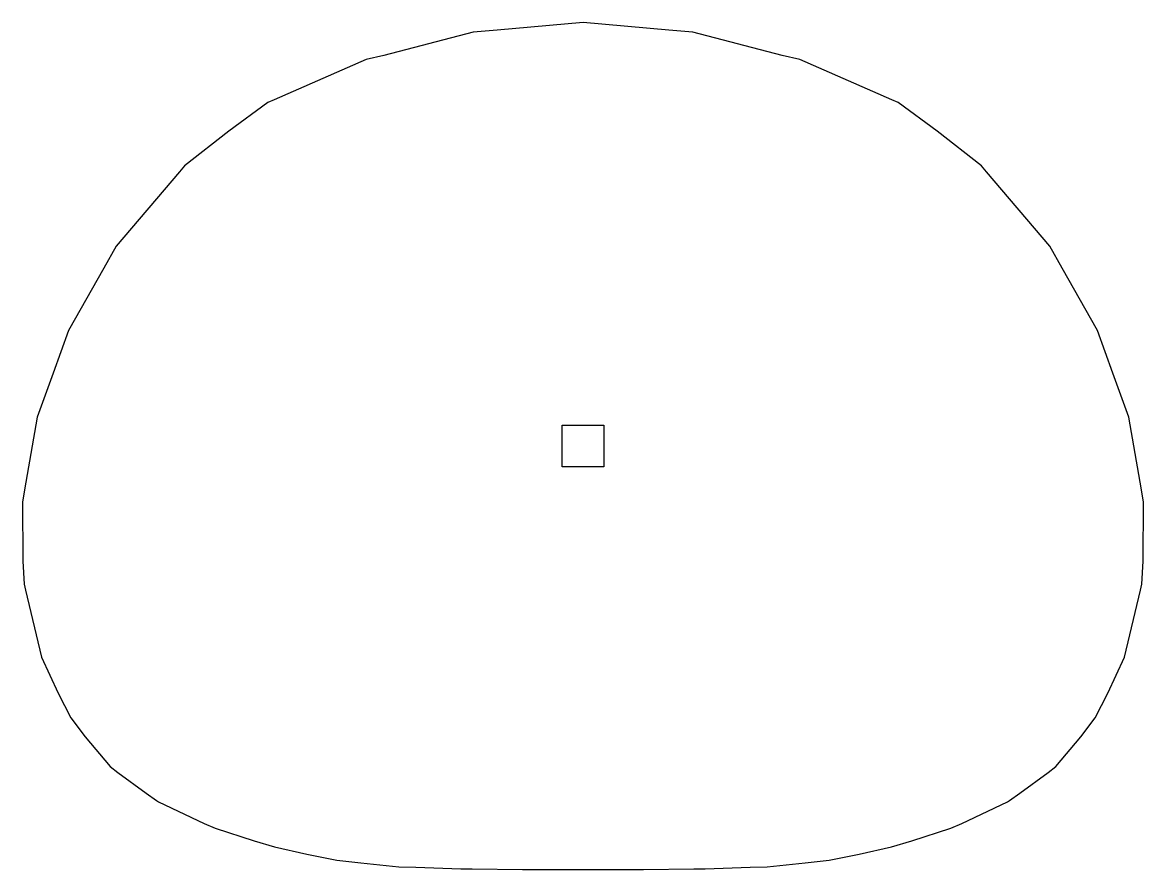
# Model space of a CAD drawing. Extents: x -5.4 to 5.4, y -4.1 to 4.1.
import ezdxf

# ---------------------------------------------------------------- set-up
doc = ezdxf.new("R2010")
doc.units = 0

msp = doc.modelspace()

# ---------------------------------------------------------------- linework, layer by layer
for p, q in [((-0.822, 3.983), (-1.053, 3.964)), ((0, 4.058), (-0.822, 3.983)), ((0.822, 3.983), (0, 4.058)), ((1.053, 3.964), (0.822, 3.983)), ((-1.053, 3.964), (-1.909, 3.741)), ((1.909, 3.741), (1.053, 3.964)), ((-2.079, 3.701), (-2.958, 3.315)), ((-1.909, 3.741), (-2.079, 3.701)), ((2.079, 3.701), (1.909, 3.741)), ((2.958, 3.315), (2.079, 3.701)), ((-3.02, 3.289), (-3.392, 3.015)), ((-2.958, 3.315), (-3.02, 3.289)), ((3.02, 3.289), (2.958, 3.315)), ((3.392, 3.015), (3.02, 3.289)), ((-3.392, 3.015), (-3.818, 2.684)), ((3.818, 2.684), (3.392, 3.015)), ((-3.866, 2.625), (-4.473, 1.915)), ((-3.818, 2.684), (-3.866, 2.625)), ((3.866, 2.625), (3.818, 2.684)), ((4.473, 1.915), (3.866, 2.625)), ((-4.473, 1.915), (-4.591, 1.704)), ((4.591, 1.704), (4.473, 1.915)), ((-4.591, 1.704), (-4.93, 1.106)), ((4.93, 1.106), (4.591, 1.704)), ((-4.93, 1.106), (-5.077, 0.698)), ((5.077, 0.698), (4.93, 1.106)), ((-5.077, 0.698), (-5.231, 0.276)), ((5.231, 0.276), (5.077, 0.698)), ((-5.231, 0.276), (-5.339, -0.347)), ((5.339, -0.347), (5.231, 0.276)), ((-0.2, -0.2), (-0.2, 0.2)), ((-0.2, 0.2), (0.2, 0.2)), ((0.2, 0.2), (0.2, -0.2)), ((0.2, -0.2), (-0.2, -0.2)), ((-5.339, -0.347), (-5.371, -0.534)), ((5.371, -0.534), (5.339, -0.347)), ((-5.371, -0.534), (-5.368, -1.102)), ((5.368, -1.102), (5.371, -0.534)), ((-5.368, -1.102), (-5.355, -1.323)), ((5.355, -1.323), (5.368, -1.102)), ((-5.355, -1.323), (-5.341, -1.38)), ((-5.341, -1.38), (-5.188, -2.024)), ((5.188, -2.024), (5.341, -1.38)), ((5.341, -1.38), (5.355, -1.323)), ((-5.188, -2.024), (-5.029, -2.367)), ((5.029, -2.367), (5.188, -2.024)), ((-5.029, -2.367), (-4.906, -2.605)), ((4.906, -2.605), (5.029, -2.367)), ((-4.906, -2.605), (-4.77, -2.786)), ((4.77, -2.786), (4.906, -2.605)), ((-4.77, -2.786), (-4.53, -3.069)), ((4.53, -3.069), (4.77, -2.786)), ((-4.53, -3.069), (-4.458, -3.128)), ((4.458, -3.128), (4.53, -3.069)), ((-4.458, -3.128), (-4.185, -3.327)), ((4.185, -3.327), (4.458, -3.128)), ((-4.185, -3.327), (-4.085, -3.396)), ((4.085, -3.396), (4.185, -3.327)), ((-4.085, -3.396), (-4.066, -3.408)), ((-4.066, -3.408), (-3.629, -3.616)), ((3.629, -3.616), (4.066, -3.408)), ((4.066, -3.408), (4.085, -3.396)), ((-3.629, -3.616), (-3.525, -3.661)), ((3.525, -3.661), (3.629, -3.616)), ((-3.525, -3.661), (-3.151, -3.782)), ((3.151, -3.782), (3.525, -3.661)), ((-3.151, -3.782), (-2.957, -3.839)), ((-2.957, -3.839), (-2.646, -3.909)), ((2.646, -3.909), (2.957, -3.839)), ((2.957, -3.839), (3.151, -3.782)), ((-2.646, -3.909), (-2.36, -3.966)), ((-2.36, -3.966), (-2.128, -3.992)), ((2.128, -3.992), (2.36, -3.966)), ((2.36, -3.966), (2.646, -3.909)), ((-2.128, -3.992), (-1.766, -4.03)), ((-1.766, -4.03), (-1.601, -4.035)), ((-1.601, -4.035), (-1.169, -4.05)), ((-1.169, -4.05), (-1.061, -4.051)), ((-1.061, -4.051), (-0.58, -4.057)), ((-0.58, -4.057), (-0.51, -4.057)), ((-0.51, -4.057), (0, -4.058)), ((0, -4.058), (0.51, -4.057)), ((0.51, -4.057), (0.58, -4.057)), ((0.58, -4.057), (1.061, -4.051)), ((1.061, -4.051), (1.169, -4.05)), ((1.169, -4.05), (1.601, -4.035)), ((1.601, -4.035), (1.766, -4.03)), ((1.766, -4.03), (2.128, -3.992))]:
    msp.add_line(p, q)

doc.saveas('drawing.dxf')
